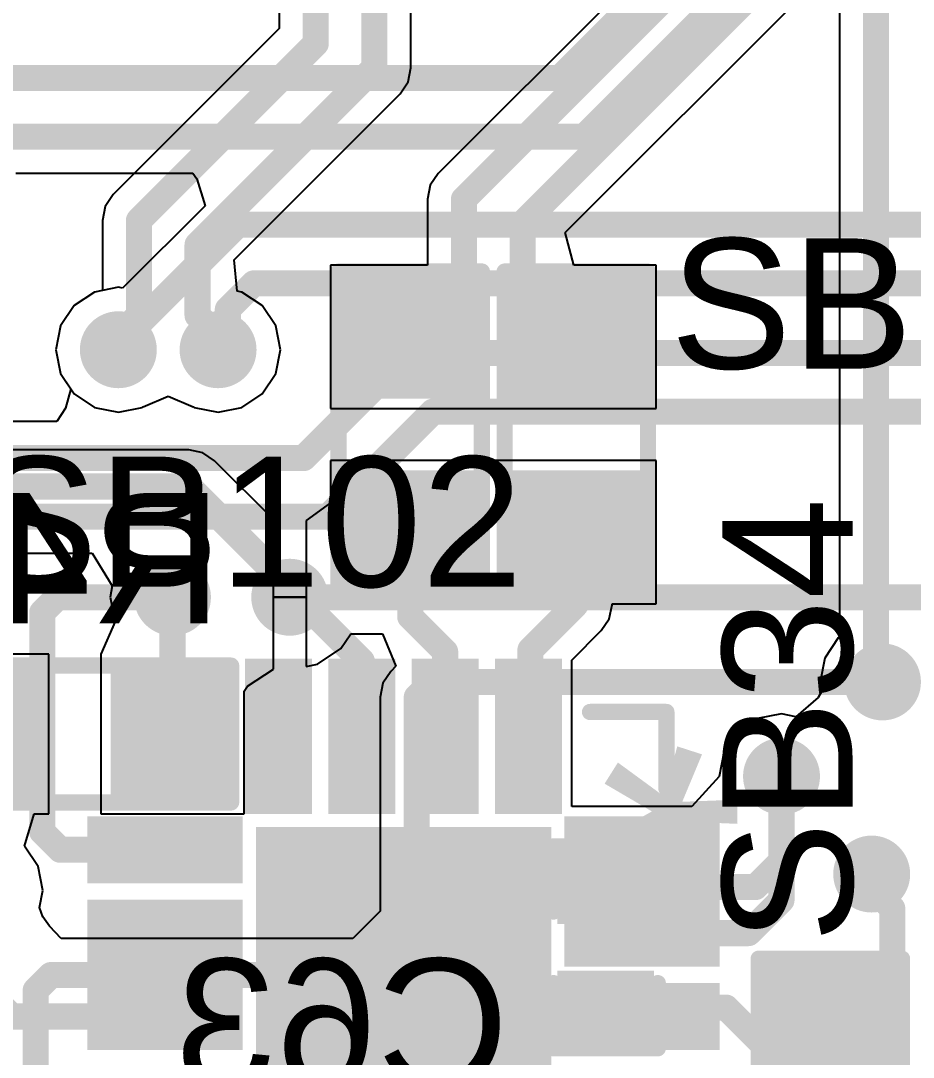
# Model space of a CAD drawing. Header units: millimetres. Extents: x -0.71 to 2.98, y -0.65 to 2.9.
# Drawn here: x 0.1684 to 0.4425, y 0.5657 to 0.884 of the extents above; entities that cross this region are included whole.
import ezdxf

# ---------------------------------------------------------------- set-up
doc = ezdxf.new("R2010")
doc.units = ezdxf.units.MM
doc.header["$MEASUREMENT"] = 0
for name, color, linetype in [('BottomLayer', 5, 'Continuous'), ('BottomOverlay', 54, 'Continuous'), ('BottomPaste', 16, 'Continuous'), ('BottomSolder', 6, 'Continuous'), ('Mechanical2', 216, 'Continuous'), ('TopLayer', 1, 'Continuous'), ('TopOverlay', 2, 'Continuous'), ('TopPaste', 8, 'Continuous'), ('TopSolder', 216, 'Continuous'), ('ViaHoleLayer', 16, 'Continuous')]:
    doc.layers.add(name, color=color, linetype=linetype)
doc.styles.add('Arial', font='', dxfattribs={"height": 0.2})
doc.styles.get('Arial').set_extended_font_data('Arial')

# ---------------------------------------------------------------- blocks, each defined once
blk = doc.blocks.new('RES_0603_B_16')
at = {"layer": 'BottomLayer'}
for points in [[(-0.045, -0.0175), (-0.045, 0.0175), (-0.015, 0.0175), (-0.015, -0.0175)], [(0.015, -0.0175), (0.015, 0.0175), (0.045, 0.0175), (0.045, -0.0175)]]:
    blk.add_hatch(color=5, dxfattribs=at).paths.add_polyline_path(points)
at = {"layer": 'BottomPaste'}
for points in [[(-0.045, -0.0175), (-0.045, 0.0175), (-0.015, 0.0175), (-0.015, -0.0175)], [(0.015, -0.0175), (0.015, 0.0175), (0.045, 0.0175), (0.045, -0.0175)]]:
    blk.add_hatch(color=16, dxfattribs=at).paths.add_polyline_path(points)
at = {"layer": 'BottomSolder'}
for points in [[(-0.049, -0.0215), (-0.049, 0.0215), (-0.011, 0.0215), (-0.011, -0.0215)], [(0.011, -0.0215), (0.011, 0.0215), (0.049, 0.0215), (0.049, -0.0215)]]:
    blk.add_hatch(color=6, dxfattribs=at).paths.add_polyline_path(points)
at = {"layer": 'BottomOverlay', "const_width": 0.005}
for points in [[(0.048, 0.021), (-0.048, 0.021)], [(-0.048, 0.021), (-0.048, -0.021)], [(0.048, 0.021), (0.048, -0.021)], [(0.048, -0.021), (-0.048, -0.021)]]:
    blk.add_lwpolyline(points, dxfattribs=at)
at = {"layer": 'BottomOverlay', "const_width": 0.0025}
for points in [[(-0.04925, 0.021, 1), (-0.04675, 0.021, 1)], [(-0.04925, 0.021, 1), (-0.04675, 0.021, 1)], [(0.04675, 0.021, 1), (0.04925, 0.021, 1)], [(0.04675, 0.021, 1), (0.04925, 0.021, 1)], [(-0.04925, -0.021, 1), (-0.04675, -0.021, 1)], [(-0.04925, -0.021, 1), (-0.04675, -0.021, 1)], [(0.04675, -0.021, 1), (0.04925, -0.021, 1)], [(0.04675, -0.021, 1), (0.04925, -0.021, 1)]]:
    blk.add_lwpolyline(points, format="xyb", close=True, dxfattribs=at)
blk = doc.blocks.new('16_TQFN__4X4__31')
at = {"layer": 'TopLayer'}
for points in [[(-0.044685, 0.0533465), (-0.044685, 0.0931103), (-0.0320866, 0.0931103), (-0.0320866, 0.0533465)], [(-0.0190945, 0.0533465), (-0.0190945, 0.0931103), (-0.006496099999999999, 0.0931103), (-0.006496100000000001, 0.0533465)], [(0.006496099999999999, 0.0533465), (0.006496100000000001, 0.0931103), (0.0190945, 0.0931103), (0.0190945, 0.0533465)], [(0.0320866, 0.0533465), (0.0320866, 0.0931103), (0.044685, 0.0931103), (0.044685, 0.0533465)], [(-0.0931102, 0.0446851), (-0.0533464, 0.0446851), (-0.0533464, 0.0320867), (-0.0931102, 0.0320867)], [(0.0533464, 0.0446851), (0.0931102, 0.0446851), (0.0931102, 0.0320867), (0.0533464, 0.0320867)], [(-0.0413386, 0.0413387), (0.0413386, 0.0413387), (0.0413386, -0.0413385), (-0.0413386, -0.0413385)], [(-0.0931102, 0.0190946), (-0.0533464, 0.0190946), (-0.0533464, 0.0064962), (-0.0931102, 0.0064962)], [(0.0533464, 0.0190946), (0.0931102, 0.0190946), (0.0931102, 0.0064962), (0.0533464, 0.0064962)], [(-0.0931102, -0.006496), (-0.0533464, -0.006496), (-0.0533464, -0.0190944), (-0.0931102, -0.0190944)], [(0.0533464, -0.006496), (0.0931102, -0.006496), (0.0931102, -0.0190944), (0.0533464, -0.0190944)], [(-0.0931102, -0.0320865), (-0.0533464, -0.0320865), (-0.0533464, -0.0446849), (-0.0931102, -0.0446849)], [(0.0533464, -0.0320865), (0.0931102, -0.0320865), (0.0931102, -0.0446849), (0.0533464, -0.0446849)], [(-0.044685, -0.0931101), (-0.044685, -0.0533463), (-0.0320866, -0.0533463), (-0.0320866, -0.0931101)], [(-0.0190945, -0.0931101), (-0.0190945, -0.0533463), (-0.006496099999999999, -0.0533463), (-0.006496100000000001, -0.0931101)], [(0.006496099999999999, -0.0931101), (0.006496100000000001, -0.0533463), (0.0190945, -0.0533463), (0.0190945, -0.0931101)], [(0.0320866, -0.0931101), (0.0320866, -0.0533463), (0.044685, -0.0533463), (0.044685, -0.0931101)]]:
    blk.add_hatch(color=1, dxfattribs=at).paths.add_polyline_path(points)
at = {"layer": 'TopPaste'}
for points in [[(-0.044685, 0.0533465), (-0.044685, 0.0931103), (-0.0320866, 0.0931103), (-0.0320866, 0.0533465)], [(-0.0190945, 0.0533465), (-0.0190945, 0.0931103), (-0.006496099999999999, 0.0931103), (-0.006496100000000001, 0.0533465)], [(0.006496099999999999, 0.0533465), (0.006496100000000001, 0.0931103), (0.0190945, 0.0931103), (0.0190945, 0.0533465)], [(0.0320866, 0.0533465), (0.0320866, 0.0931103), (0.044685, 0.0931103), (0.044685, 0.0533465)], [(-0.0931102, 0.0446851), (-0.0533464, 0.0446851), (-0.0533464, 0.0320867), (-0.0931102, 0.0320867)], [(0.0533464, 0.0446851), (0.0931102, 0.0446851), (0.0931102, 0.0320867), (0.0533464, 0.0320867)], [(-0.0259843, 0.0259844), (0.0259843, 0.0259844), (0.0259843, -0.0259842), (-0.0259843, -0.0259842)], [(-0.0931102, 0.0190946), (-0.0533464, 0.0190946), (-0.0533464, 0.0064962), (-0.0931102, 0.0064962)], [(0.0533464, 0.0190946), (0.0931102, 0.0190946), (0.0931102, 0.0064962), (0.0533464, 0.0064962)], [(-0.0931102, -0.006496), (-0.0533464, -0.006496), (-0.0533464, -0.0190944), (-0.0931102, -0.0190944)], [(0.0533464, -0.006496), (0.0931102, -0.006496), (0.0931102, -0.0190944), (0.0533464, -0.0190944)], [(-0.0931102, -0.0320865), (-0.0533464, -0.0320865), (-0.0533464, -0.0446849), (-0.0931102, -0.0446849)], [(0.0533464, -0.0320865), (0.0931102, -0.0320865), (0.0931102, -0.0446849), (0.0533464, -0.0446849)], [(-0.044685, -0.0931101), (-0.044685, -0.0533463), (-0.0320866, -0.0533463), (-0.0320866, -0.0931101)], [(-0.0190945, -0.0931101), (-0.0190945, -0.0533463), (-0.006496099999999999, -0.0533463), (-0.006496100000000001, -0.0931101)], [(0.006496099999999999, -0.0931101), (0.006496100000000001, -0.0533463), (0.0190945, -0.0533463), (0.0190945, -0.0931101)], [(0.0320866, -0.0931101), (0.0320866, -0.0533463), (0.044685, -0.0533463), (0.044685, -0.0931101)]]:
    blk.add_hatch(color=8, dxfattribs=at).paths.add_polyline_path(points)
at = {"layer": 'TopSolder'}
for points in [[(-0.048685, 0.0493465), (-0.048685, 0.0971103), (-0.0280866, 0.0971103), (-0.0280866, 0.0493465)], [(-0.0230945, 0.0493465), (-0.0230945, 0.0971103), (-0.002496099999999998, 0.0971103), (-0.002496100000000002, 0.0493465)], [(0.002496099999999998, 0.0493465), (0.002496100000000002, 0.0971103), (0.0230945, 0.0971103), (0.0230945, 0.0493465)], [(0.0280866, 0.0493465), (0.0280866, 0.0971103), (0.048685, 0.0971103), (0.048685, 0.0493465)], [(-0.0971102, 0.0486851), (-0.0493464, 0.0486851), (-0.0493464, 0.0280867), (-0.0971102, 0.0280867)], [(0.0493464, 0.0486851), (0.0971102, 0.0486851), (0.0971102, 0.0280867), (0.0493464, 0.0280867)], [(-0.0453386, 0.0453387), (0.0453386, 0.0453387), (0.0453386, -0.0453385), (-0.0453386, -0.0453385)], [(-0.0971102, 0.0230946), (-0.0493464, 0.0230946), (-0.0493464, 0.0024962), (-0.0971102, 0.0024962)], [(0.0493464, 0.0230946), (0.0971102, 0.0230946), (0.0971102, 0.0024962), (0.0493464, 0.0024962)], [(-0.0971102, -0.002496), (-0.0493464, -0.002496), (-0.0493464, -0.0230944), (-0.0971102, -0.0230944)], [(0.0493464, -0.002496), (0.0971102, -0.002496), (0.0971102, -0.0230944), (0.0493464, -0.0230944)], [(-0.0971102, -0.0280865), (-0.0493464, -0.0280865), (-0.0493464, -0.0486849), (-0.0971102, -0.0486849)], [(0.0493464, -0.0280865), (0.0971102, -0.0280865), (0.0971102, -0.0486849), (0.0493464, -0.0486849)], [(-0.048685, -0.0971101), (-0.048685, -0.0493463), (-0.0280866, -0.0493463), (-0.0280866, -0.0971101)], [(-0.0230945, -0.0971101), (-0.0230945, -0.0493463), (-0.002496099999999998, -0.0493463), (-0.002496100000000002, -0.0971101)], [(0.002496099999999998, -0.0971101), (0.002496100000000002, -0.0493463), (0.0230945, -0.0493463), (0.0230945, -0.0971101)], [(0.0280866, -0.0971101), (0.0280866, -0.0493463), (0.048685, -0.0493463), (0.048685, -0.0971101)]]:
    blk.add_hatch(color=216, dxfattribs=at).paths.add_polyline_path(points)
at = {"layer": 'TopOverlay', "const_width": 0.005}
for points in [[(-0.0807087, 0.0807088), (-0.0807087, 0.0572836)], [(-0.0807087, 0.0807088), (-0.0572835, 0.0807088)], [(0.0572835, 0.0807088), (0.0807087, 0.0807088)], [(0.0807087, 0.0807088), (0.0807087, 0.0572836)], [(-0.105, 0.043), (-0.1, 0.038)], [(-0.105, 0.043), (-0.105, 0.033)], [(-0.1, 0.038), (-0.105, 0.033)], [(-0.0807087, -0.0572834), (-0.0807087, -0.0807086)], [(0.0807087, -0.0572834), (0.0807087, -0.0807086)], [(-0.0807087, -0.0807086), (-0.0572835, -0.0807086)], [(0.0572835, -0.0807086), (0.0807087, -0.0807086)]]:
    blk.add_lwpolyline(points, dxfattribs=at)
at = {"layer": 'TopOverlay', "const_width": 0.0025}
for points in [[(-0.0819587, 0.0807088, 1), (-0.0794587, 0.0807088, 1)], [(-0.0819587, 0.0807088, 1), (-0.0794587, 0.0807088, 1)], [(-0.0585335, 0.0807088, 1), (-0.0560335, 0.0807088, 1)], [(0.0560335, 0.0807088, 1), (0.0585335, 0.0807088, 1)], [(0.0794587, 0.0807088, 1), (0.0819587, 0.0807088, 1)], [(0.0794587, 0.0807088, 1), (0.0819587, 0.0807088, 1)], [(-0.0819587, 0.0572836, 1), (-0.0794587, 0.0572836, 1)], [(0.0794587, 0.0572836, 1), (0.0819587, 0.0572836, 1)], [(-0.10625, 0.043, 1), (-0.10375, 0.043, 1)], [(-0.10625, 0.043, 1), (-0.10375, 0.043, 1)], [(-0.10125, 0.038, 1), (-0.09875, 0.038, 1)], [(-0.10125, 0.038, 1), (-0.09875, 0.038, 1)], [(-0.10625, 0.033, 1), (-0.10375, 0.033, 1)], [(-0.10625, 0.033, 1), (-0.10375, 0.033, 1)], [(-0.0819587, -0.0572834, 1), (-0.0794587, -0.0572834, 1)], [(0.0794587, -0.0572834, 1), (0.0819587, -0.0572834, 1)], [(-0.0819587, -0.0807086, 1), (-0.0794587, -0.0807086, 1)], [(-0.0819587, -0.0807086, 1), (-0.0794587, -0.0807086, 1)], [(-0.0585335, -0.0807086, 1), (-0.0560335, -0.0807086, 1)], [(0.0560335, -0.0807086, 1), (0.0585335, -0.0807086, 1)], [(0.0794587, -0.0807086, 1), (0.0819587, -0.0807086, 1)], [(0.0794587, -0.0807086, 1), (0.0819587, -0.0807086, 1)]]:
    blk.add_lwpolyline(points, format="xyb", close=True, dxfattribs=at)
blk = doc.blocks.new('SOLDER_BRIDGE_46')
at = {"layer": 'TopLayer'}
for points in [[(-0.045, -0.0175), (-0.045, 0.0175), (-0.015, 0.0175), (-0.015, -0.0175)], [(0.015, -0.0175), (0.015, 0.0175), (0.045, 0.0175), (0.045, -0.0175)]]:
    blk.add_hatch(color=1, dxfattribs=at).paths.add_polyline_path(points)
at = {"layer": 'TopPaste'}
for points in [[(-0.045, -0.0175), (-0.045, 0.0175), (-0.015, 0.0175), (-0.015, -0.0175)], [(0.015, -0.0175), (0.015, 0.0175), (0.045, 0.0175), (0.045, -0.0175)]]:
    blk.add_hatch(color=8, dxfattribs=at).paths.add_polyline_path(points)
at = {"layer": 'TopSolder'}
for points in [[(-0.049, -0.0215), (-0.049, 0.0215), (-0.011, 0.0215), (-0.011, -0.0215)], [(0.011, -0.0215), (0.011, 0.0215), (0.049, 0.0215), (0.049, -0.0215)]]:
    blk.add_hatch(color=216, dxfattribs=at).paths.add_polyline_path(points)
at = {"layer": 'TopOverlay', "const_width": 0.005}
for points in [[(0.05, 0.022), (-0.05, 0.022)], [(-0.05, -0.022), (-0.05, 0.022)], [(0.05, -0.022), (0.05, 0.022)], [(0.05, -0.022), (-0.05, -0.022)]]:
    blk.add_lwpolyline(points, dxfattribs=at)
at = {"layer": 'TopOverlay', "const_width": 0.0025}
for points in [[(-0.05125, 0.022, 1), (-0.04875, 0.022, 1)], [(-0.05125, 0.022, 1), (-0.04875, 0.022, 1)], [(0.04875, 0.022, 1), (0.05125, 0.022, 1)], [(0.04875, 0.022, 1), (0.05125, 0.022, 1)], [(-0.05125, -0.022, 1), (-0.04875, -0.022, 1)], [(-0.05125, -0.022, 1), (-0.04875, -0.022, 1)], [(0.04875, -0.022, 1), (0.05125, -0.022, 1)], [(0.04875, -0.022, 1), (0.05125, -0.022, 1)]]:
    blk.add_lwpolyline(points, format="xyb", close=True, dxfattribs=at)
blk = doc.blocks.new('SOLDER_BRIDGE_48')
at = {"layer": 'TopLayer'}
for points in [[(-0.045, -0.0175), (-0.045, 0.0175), (-0.015, 0.0175), (-0.015, -0.0175)], [(0.015, -0.0175), (0.015, 0.0175), (0.045, 0.0175), (0.045, -0.0175)]]:
    blk.add_hatch(color=1, dxfattribs=at).paths.add_polyline_path(points)
at = {"layer": 'TopPaste'}
for points in [[(-0.045, -0.0175), (-0.045, 0.0175), (-0.015, 0.0175), (-0.015, -0.0175)], [(0.015, -0.0175), (0.015, 0.0175), (0.045, 0.0175), (0.045, -0.0175)]]:
    blk.add_hatch(color=8, dxfattribs=at).paths.add_polyline_path(points)
at = {"layer": 'TopSolder'}
for points in [[(-0.049, -0.0215), (-0.049, 0.0215), (-0.011, 0.0215), (-0.011, -0.0215)], [(0.011, -0.0215), (0.011, 0.0215), (0.049, 0.0215), (0.049, -0.0215)]]:
    blk.add_hatch(color=216, dxfattribs=at).paths.add_polyline_path(points)
at = {"layer": 'TopOverlay', "const_width": 0.005}
for points in [[(0.05, 0.022), (-0.05, 0.022)], [(-0.05, -0.022), (-0.05, 0.022)], [(0.05, -0.022), (0.05, 0.022)], [(0.05, -0.022), (-0.05, -0.022)]]:
    blk.add_lwpolyline(points, dxfattribs=at)
at = {"layer": 'TopOverlay', "const_width": 0.0025}
for points in [[(-0.05125, 0.022, 1), (-0.04875, 0.022, 1)], [(-0.05125, 0.022, 1), (-0.04875, 0.022, 1)], [(0.04875, 0.022, 1), (0.05125, 0.022, 1)], [(0.04875, 0.022, 1), (0.05125, 0.022, 1)], [(-0.05125, -0.022, 1), (-0.04875, -0.022, 1)], [(-0.05125, -0.022, 1), (-0.04875, -0.022, 1)], [(0.04875, -0.022, 1), (0.05125, -0.022, 1)], [(0.04875, -0.022, 1), (0.05125, -0.022, 1)]]:
    blk.add_lwpolyline(points, format="xyb", close=True, dxfattribs=at)
blk = doc.blocks.new('SOLDER_BRIDGE_267')
at = {"layer": 'TopLayer'}
for points in [[(-0.045, -0.0175), (-0.045, 0.0175), (-0.015, 0.0175), (-0.015, -0.0175)], [(0.015, -0.0175), (0.015, 0.0175), (0.045, 0.0175), (0.045, -0.0175)]]:
    blk.add_hatch(color=1, dxfattribs=at).paths.add_polyline_path(points)
at = {"layer": 'TopPaste'}
for points in [[(-0.045, -0.0175), (-0.045, 0.0175), (-0.015, 0.0175), (-0.015, -0.0175)], [(0.015, -0.0175), (0.015, 0.0175), (0.045, 0.0175), (0.045, -0.0175)]]:
    blk.add_hatch(color=8, dxfattribs=at).paths.add_polyline_path(points)
at = {"layer": 'TopSolder'}
for points in [[(-0.049, -0.0215), (-0.049, 0.0215), (-0.011, 0.0215), (-0.011, -0.0215)], [(0.011, -0.0215), (0.011, 0.0215), (0.049, 0.0215), (0.049, -0.0215)]]:
    blk.add_hatch(color=216, dxfattribs=at).paths.add_polyline_path(points)
at = {"layer": 'TopOverlay', "const_width": 0.005}
for points in [[(-0.05, 0.022), (-0.05, -0.022)], [(-0.05, 0.022), (0.05, 0.022)], [(0.05, 0.022), (0.05, -0.022)], [(-0.05, -0.022), (0.05, -0.022)]]:
    blk.add_lwpolyline(points, dxfattribs=at)
at = {"layer": 'TopOverlay', "const_width": 0.0025}
for points in [[(-0.05125, 0.022, 1), (-0.04875, 0.022, 1)], [(-0.05125, 0.022, 1), (-0.04875, 0.022, 1)], [(0.04875, 0.022, 1), (0.05125, 0.022, 1)], [(0.04875, 0.022, 1), (0.05125, 0.022, 1)], [(-0.05125, -0.022, 1), (-0.04875, -0.022, 1)], [(-0.05125, -0.022, 1), (-0.04875, -0.022, 1)], [(0.04875, -0.022, 1), (0.05125, -0.022, 1)], [(0.04875, -0.022, 1), (0.05125, -0.022, 1)]]:
    blk.add_lwpolyline(points, format="xyb", close=True, dxfattribs=at)
blk = doc.blocks.new('CAP_0402_B_300')
at = {"layer": 'BottomLayer'}
for points in [[(-0.009500000000000001, 0.0125), (-0.009499999999999998, -0.0125), (-0.0275, -0.0125), (-0.0275, 0.0125)], [(0.0275, 0.0125), (0.0275, -0.0125), (0.009500000000000001, -0.0125), (0.009499999999999998, 0.0125)]]:
    blk.add_hatch(color=5, dxfattribs=at).paths.add_polyline_path(points)
at = {"layer": 'BottomPaste'}
for points in [[(-0.009500000000000001, 0.0125), (-0.009499999999999998, -0.0125), (-0.0275, -0.0125), (-0.0275, 0.0125)], [(0.0275, 0.0125), (0.0275, -0.0125), (0.009500000000000001, -0.0125), (0.009499999999999998, 0.0125)]]:
    blk.add_hatch(color=16, dxfattribs=at).paths.add_polyline_path(points)
at = {"layer": 'BottomSolder'}
for points in [[(-0.007137800000000001, 0.0148622), (-0.007137799999999999, -0.0148622), (-0.0298622, -0.0148622), (-0.0298622, 0.0148622)], [(0.0298622, 0.0148622), (0.0298622, -0.0148622), (0.007137800000000001, -0.0148622), (0.007137799999999999, 0.0148622)]]:
    blk.add_hatch(color=6, dxfattribs=at).paths.add_polyline_path(points)
at = {"layer": 'BottomOverlay', "const_width": 0.005}
for points in [[(-0.031, -0.016), (-0.031, 0.016)], [(-0.011, 0.016), (-0.031, 0.016)], [(0.031, 0.016), (0.011, 0.016)], [(0.031, -0.016), (0.031, 0.016)], [(-0.011, -0.016), (-0.031, -0.016)], [(0.031, -0.016), (0.011, -0.016)]]:
    blk.add_lwpolyline(points, dxfattribs=at)
at = {"layer": 'BottomOverlay', "const_width": 0.0025}
for points in [[(-0.03225, 0.016, 1), (-0.02975, 0.016, 1)], [(-0.03225, 0.016, 1), (-0.02975, 0.016, 1)], [(-0.01225, 0.016, 1), (-0.00975, 0.016, 1)], [(0.00975, 0.016, 1), (0.01225, 0.016, 1)], [(0.02975, 0.016, 1), (0.03225, 0.016, 1)], [(0.02975, 0.016, 1), (0.03225, 0.016, 1)], [(-0.03225, -0.016, 1), (-0.02975, -0.016, 1)], [(-0.03225, -0.016, 1), (-0.02975, -0.016, 1)], [(-0.01225, -0.016, 1), (-0.00975, -0.016, 1)], [(0.00975, -0.016, 1), (0.01225, -0.016, 1)], [(0.02975, -0.016, 1), (0.03225, -0.016, 1)], [(0.02975, -0.016, 1), (0.03225, -0.016, 1)]]:
    blk.add_lwpolyline(points, format="xyb", close=True, dxfattribs=at)

msp = doc.modelspace()

# ---------------------------------------------------------------- hatches: boundary and pattern name
at = {"layer": 'BottomLayer'}
h = msp.add_hatch(color=5, dxfattribs=at)
edge = h.paths.add_edge_path()
edge.add_arc((0.1983781, 0.7830001), 0.011811, 0, 360)
h = msp.add_hatch(color=5, dxfattribs=at)
edge = h.paths.add_edge_path()
edge.add_arc((0.2290001, 0.7830001), 0.011811, 0, 360)
h = msp.add_hatch(color=5, dxfattribs=at)
edge = h.paths.add_edge_path()
edge.add_arc((0.215, 0.707), 0.011811, 0, 360)
h = msp.add_hatch(color=5, dxfattribs=at)
edge = h.paths.add_edge_path()
edge.add_arc((0.251, 0.707), 0.011811, 0, 360)
h = msp.add_hatch(color=5, dxfattribs=at)
edge = h.paths.add_edge_path()
edge.add_arc((0.433, 0.681), 0.011811, 0, 360)
h = msp.add_hatch(color=5, dxfattribs=at)
edge = h.paths.add_edge_path()
edge.add_arc((0.402, 0.652), 0.011811, 0, 360)
h = msp.add_hatch(color=5, dxfattribs=at)
edge = h.paths.add_edge_path()
edge.add_arc((0.429689, 0.6220001), 0.011811, 0, 360)
at = {"layer": 'BottomSolder'}
h = msp.add_hatch(color=6, dxfattribs=at)
edge = h.paths.add_edge_path()
edge.add_arc((0.1983781, 0.7830001), 0.0079055, 0, 360)
h = msp.add_hatch(color=6, dxfattribs=at)
edge = h.paths.add_edge_path()
edge.add_arc((0.2290001, 0.7830001), 0.0079055, 0, 360)
h = msp.add_hatch(color=6, dxfattribs=at)
edge = h.paths.add_edge_path()
edge.add_arc((0.215, 0.707), 0.0079055, 0, 360)
h = msp.add_hatch(color=6, dxfattribs=at)
edge = h.paths.add_edge_path()
edge.add_arc((0.251, 0.707), 0.0079055, 0, 360)
h = msp.add_hatch(color=6, dxfattribs=at)
edge = h.paths.add_edge_path()
edge.add_arc((0.433, 0.681), 0.0079055, 0, 360)
h = msp.add_hatch(color=6, dxfattribs=at)
edge = h.paths.add_edge_path()
edge.add_arc((0.402, 0.652), 0.0079055, 0, 360)
h = msp.add_hatch(color=6, dxfattribs=at)
edge = h.paths.add_edge_path()
edge.add_arc((0.429689, 0.6220001), 0.0079055, 0, 360)
at = {"layer": 'TopLayer'}
h = msp.add_hatch(color=1, dxfattribs=at)
edge = h.paths.add_edge_path()
edge.add_arc((0.1983781, 0.7830001), 0.011811, 0, 360)
h = msp.add_hatch(color=1, dxfattribs=at)
edge = h.paths.add_edge_path()
edge.add_arc((0.2290001, 0.7830001), 0.011811, 0, 360)
h = msp.add_hatch(color=1, dxfattribs=at)
edge = h.paths.add_edge_path()
edge.add_arc((0.215, 0.707), 0.011811, 0, 360)
h = msp.add_hatch(color=1, dxfattribs=at)
edge = h.paths.add_edge_path()
edge.add_arc((0.251, 0.707), 0.011811, 0, 360)
h = msp.add_hatch(color=1, dxfattribs=at)
edge = h.paths.add_edge_path()
edge.add_arc((0.433, 0.681), 0.011811, 0, 360)
h = msp.add_hatch(color=1, dxfattribs=at)
edge = h.paths.add_edge_path()
edge.add_arc((0.402, 0.652), 0.011811, 0, 360)
h = msp.add_hatch(color=1, dxfattribs=at)
edge = h.paths.add_edge_path()
edge.add_arc((0.429689, 0.6220001), 0.011811, 0, 360)
at = {"layer": 'TopSolder'}
h = msp.add_hatch(color=216, dxfattribs=at)
edge = h.paths.add_edge_path()
edge.add_arc((0.1983781, 0.7830001), 0.0079055, 0, 360)
h = msp.add_hatch(color=216, dxfattribs=at)
edge = h.paths.add_edge_path()
edge.add_arc((0.2290001, 0.7830001), 0.0079055, 0, 360)
h = msp.add_hatch(color=216, dxfattribs=at)
edge = h.paths.add_edge_path()
edge.add_arc((0.215, 0.707), 0.0079055, 0, 360)
h = msp.add_hatch(color=216, dxfattribs=at)
edge = h.paths.add_edge_path()
edge.add_arc((0.251, 0.707), 0.0079055, 0, 360)
h = msp.add_hatch(color=216, dxfattribs=at)
edge = h.paths.add_edge_path()
edge.add_arc((0.433, 0.681), 0.0079055, 0, 360)
h = msp.add_hatch(color=216, dxfattribs=at)
edge = h.paths.add_edge_path()
edge.add_arc((0.402, 0.652), 0.0079055, 0, 360)
h = msp.add_hatch(color=216, dxfattribs=at)
edge = h.paths.add_edge_path()
edge.add_arc((0.429689, 0.6220001), 0.0079055, 0, 360)
at = {"layer": 'ViaHoleLayer'}
h = msp.add_hatch(color=16, dxfattribs=at)
edge = h.paths.add_edge_path()
edge.add_arc((0.1983781, 0.7830001), 0.0059055, 0, 360)
h = msp.add_hatch(color=16, dxfattribs=at)
edge = h.paths.add_edge_path()
edge.add_arc((0.2290001, 0.7830001), 0.0059055, 0, 360)
h = msp.add_hatch(color=16, dxfattribs=at)
edge = h.paths.add_edge_path()
edge.add_arc((0.215, 0.707), 0.0059055, 0, 360)
h = msp.add_hatch(color=16, dxfattribs=at)
edge = h.paths.add_edge_path()
edge.add_arc((0.251, 0.707), 0.0059055, 0, 360)
h = msp.add_hatch(color=16, dxfattribs=at)
edge = h.paths.add_edge_path()
edge.add_arc((0.433, 0.681), 0.0059055, 0, 360)
h = msp.add_hatch(color=16, dxfattribs=at)
edge = h.paths.add_edge_path()
edge.add_arc((0.402, 0.652), 0.0059055, 0, 360)
h = msp.add_hatch(color=16, dxfattribs=at)
edge = h.paths.add_edge_path()
edge.add_arc((0.429689, 0.6220001), 0.0059055, 0, 360)

# ---------------------------------------------------------------- linework, layer by layer
at = {"layer": 'BottomLayer'}
for p, q in [((0.1669064, 0.83722), (0.2212563, 0.83722)), ((0.2212563, 0.83722), (0.2225288, 0.8354973)), ((0.2225288, 0.8354973), (0.2249887, 0.82722)), ((0.2249887, 0.82722), (0.1996877, 0.8019191)), ((0.1983781, 0.8021796), (0.1910384, 0.8007196)), ((0.1996877, 0.8019191), (0.1983781, 0.8021796)), ((0.1910384, 0.8007196), (0.1848161, 0.7965621)), ((0.1848161, 0.7965621), (0.1806586, 0.7903398)), ((0.1806586, 0.7903398), (0.1791986, 0.7830001)), ((0.1791986, 0.7830001), (0.1806586, 0.7756604)), ((0.1806586, 0.7756604), (0.1838102, 0.7709435)), ((0.1838102, 0.7709435), (0.1821034, 0.7650793)), ((0.1821034, 0.7650793), (0.1795296, 0.7609435)), ((0.1795296, 0.7609435), (0.1219178, 0.7609435)), ((0.1098169, 0.7205125), (0.1902936, 0.7205125)), ((0.1902936, 0.7205125), (0.1965192, 0.7105124)), ((0.1965192, 0.7105124), (0.1958205, 0.707)), ((0.1958205, 0.707), (0.1972805, 0.6996603)), ((0.246, 0.6849027), (0.246, 0.707)), ((0.246, 0.707), (0.256, 0.707)), ((0.256, 0.707), (0.256, 0.6857563)), ((0.1973876, 0.6995), (0.1929999, 0.6894999)), ((0.1972805, 0.6996603), (0.1973876, 0.6995)), ((0.2667249, 0.6912751), (0.2697379, 0.6957845)), ((0.2697379, 0.6957845), (0.2794675, 0.6957845)), ((0.2794675, 0.6957845), (0.2836096, 0.6857845)), ((0.2595102, 0.6864545), (0.2667249, 0.6912751)), ((0.177, 0.6895), (0.133, 0.6895)), ((0.177, 0.6405), (0.177, 0.6895)), ((0.1929999, 0.6894999), (0.193, 0.6894999)), ((0.193, 0.6894999), (0.193, 0.6405)), ((0.2380258, 0.6796827), (0.246, 0.6849027)), ((0.256, 0.6857563), (0.2595102, 0.6864545)), ((0.2836096, 0.6857845), (0.2820694, 0.6842443)), ((0.2820694, 0.6842443), (0.2796382, 0.6806057)), ((0.237, 0.6781266), (0.2380258, 0.6796827)), ((0.237, 0.6405), (0.237, 0.6781266)), ((0.2796382, 0.6806057), (0.2787844, 0.6763137)), ((0.2787844, 0.6763137), (0.2787845, 0.6763132)), ((0.2787845, 0.6763132), (0.2787845, 0.6106457)), ((0.169562, 0.6305619), (0.1724926, 0.6405)), ((0.1724926, 0.6405), (0.177, 0.6405)), ((0.193, 0.6405), (0.237, 0.6405)), ((0.1737195, 0.6243397), (0.169562, 0.6305619)), ((0.1751795, 0.617), (0.1737195, 0.6243397)), ((0.1741259, 0.6117033), (0.1751795, 0.617)), ((0.1752075, 0.6088211), (0.1741259, 0.6117033)), ((0.1772102, 0.6059754), (0.1752075, 0.6088211)), ((0.2787845, 0.6106457), (0.2703543, 0.6022155)), ((0.180772, 0.6022155), (0.1772102, 0.6059754)), ((0.2703543, 0.6022155), (0.180772, 0.6022155))]:
    msp.add_line(p, q, dxfattribs=at)
at = {"layer": 'BottomLayer', "const_width": 0.008}
for points in [[(0.3339797, 0.8664355), (0.3825, 0.9149558)], [(0.3414355, 0.8484355), (0.4005, 0.9075)], [(0.145767, 0.8664355), (0.3339797, 0.8664355)], [(0.1532228, 0.8484355), (0.3414355, 0.8484355)], [(0.1983781, 0.7847483), (0.2350209, 0.8213911)], [(0.2350209, 0.8213911), (0.5053193, 0.8213911)], [(0.2319892, 0.7953827), (0.2399976, 0.8033911)], [(0.2399976, 0.8033911), (0.4978635, 0.8033911)], [(0.2319892, 0.7859892), (0.2319892, 0.7953827)], [(0.2290001, 0.7830001), (0.2319892, 0.7859892)], [(0.1983781, 0.7830001), (0.1983781, 0.7847483)], [(0.2552722, 0.749728), (0.2875443, 0.7820001)], [(0.2875443, 0.7820001), (0.4657876, 0.7820001)], [(0.262728, 0.731728), (0.2950001, 0.7640001)], [(0.2950001, 0.7640001), (0.4583318, 0.7640001)], [(0.1172722, 0.749728), (0.2552722, 0.749728)], [(0.1098164, 0.731728), (0.262728, 0.731728)], [(0.215, 0.665), (0.215, 0.707)], [(0.251, 0.707), (0.458, 0.707)], [(0.29, 0.6763137), (0.2946863, 0.681)], [(0.2946863, 0.681), (0.433, 0.681)], [(0.29, 0.606), (0.29, 0.6763137)], [(0.402, 0.626), (0.402, 0.652)], [(0.394, 0.618), (0.402, 0.626)], [(0.429689, 0.6177728), (0.429689, 0.6220001)], [(0.348, 0.618), (0.394, 0.618)], [(0.429689, 0.6177728), (0.436, 0.6114618)], [(0.436, 0.433), (0.436, 0.6114618)], [(0.275, 0.591), (0.29, 0.606)], [(0.173, 0.5863137), (0.1776863, 0.591)], [(0.1776863, 0.591), (0.275, 0.591)], [(0.173, 0.515), (0.173, 0.5863137)], [(0.348, 0.581), (0.385, 0.581)], [(0.385, 0.581), (0.413, 0.553)]]:
    msp.add_lwpolyline(points, dxfattribs=at)
at = {"layer": 'BottomLayer', "const_width": 0.004}
for points in [[(0.3319797, 0.8664355, 1), (0.3359797, 0.8664355, 1)], [(0.3319797, 0.8664355, 1), (0.3359797, 0.8664355, 1)], [(0.3394355, 0.8484355, 1), (0.3434355, 0.8484355, 1)], [(0.3394355, 0.8484355, 1), (0.3434355, 0.8484355, 1)], [(0.2330209, 0.8213911, 1), (0.2370209, 0.8213911, 1)], [(0.2330209, 0.8213911, 1), (0.2370209, 0.8213911, 1)], [(0.2379976, 0.8033911, 1), (0.2419976, 0.8033911, 1)], [(0.2379976, 0.8033911, 1), (0.2419976, 0.8033911, 1)], [(0.2299892, 0.7953827, 1), (0.2339892, 0.7953827, 1)], [(0.2299892, 0.7953827, 1), (0.2339892, 0.7953827, 1)], [(0.2299892, 0.7859892, 1), (0.2339892, 0.7859892, 1)], [(0.2299892, 0.7859892, 1), (0.2339892, 0.7859892, 1)], [(0.1963781, 0.7847483, 1), (0.2003781, 0.7847483, 1)], [(0.1963781, 0.7847483, 1), (0.2003781, 0.7847483, 1)], [(0.1963781, 0.7830001, 1), (0.2003781, 0.7830001, 1)], [(0.2270001, 0.7830001, 1), (0.2310001, 0.7830001, 1)], [(0.2855443, 0.7820001, 1), (0.2895443, 0.7820001, 1)], [(0.2855443, 0.7820001, 1), (0.2895443, 0.7820001, 1)], [(0.2930001, 0.7640001, 1), (0.2970001, 0.7640001, 1)], [(0.2930001, 0.7640001, 1), (0.2970001, 0.7640001, 1)], [(0.2532722, 0.749728, 1), (0.2572722, 0.749728, 1)], [(0.2532722, 0.749728, 1), (0.2572722, 0.749728, 1)], [(0.260728, 0.731728, 1), (0.264728, 0.731728, 1)], [(0.260728, 0.731728, 1), (0.264728, 0.731728, 1)], [(0.213, 0.707, 1), (0.217, 0.707, 1)], [(0.249, 0.707, 1), (0.253, 0.707, 1)], [(0.2926863, 0.681, 1), (0.2966863, 0.681, 1)], [(0.2926863, 0.681, 1), (0.2966863, 0.681, 1)], [(0.431, 0.681, 1), (0.435, 0.681, 1)], [(0.288, 0.6763137, 1), (0.292, 0.6763137, 1)], [(0.288, 0.6763137, 1), (0.292, 0.6763137, 1)], [(0.213, 0.665, 1), (0.217, 0.665, 1)], [(0.4, 0.652, 1), (0.404, 0.652, 1)], [(0.4, 0.626, 1), (0.404, 0.626, 1)], [(0.4, 0.626, 1), (0.404, 0.626, 1)], [(0.427689, 0.6220001, 1), (0.431689, 0.6220001, 1)], [(0.346, 0.618, 1), (0.35, 0.618, 1)], [(0.392, 0.618, 1), (0.396, 0.618, 1)], [(0.392, 0.618, 1), (0.396, 0.618, 1)], [(0.427689, 0.6177728, 1), (0.431689, 0.6177728, 1)], [(0.427689, 0.6177728, 1), (0.431689, 0.6177728, 1)], [(0.434, 0.6114618, 1), (0.438, 0.6114618, 1)], [(0.434, 0.6114618, 1), (0.438, 0.6114618, 1)], [(0.288, 0.606, 1), (0.292, 0.606, 1)], [(0.288, 0.606, 1), (0.292, 0.606, 1)], [(0.1756863, 0.591, 1), (0.1796863, 0.591, 1)], [(0.1756863, 0.591, 1), (0.1796863, 0.591, 1)], [(0.273, 0.591, 1), (0.277, 0.591, 1)], [(0.273, 0.591, 1), (0.277, 0.591, 1)], [(0.171, 0.5863137, 1), (0.175, 0.5863137, 1)], [(0.171, 0.5863137, 1), (0.175, 0.5863137, 1)], [(0.346, 0.581, 1), (0.35, 0.581, 1)], [(0.383, 0.581, 1), (0.387, 0.581, 1)], [(0.383, 0.581, 1), (0.387, 0.581, 1)]]:
    msp.add_lwpolyline(points, format="xyb", close=True, dxfattribs=at)
at = {"layer": 'Mechanical2', "const_width": 0.01}
msp.add_lwpolyline([(2.9733456, 1.1270623, 1), (-0.5699614, 1.1270623, 1)], format="xyb", close=True, dxfattribs=at)
at = {"layer": 'TopLayer'}
for p, q in [((0.2477845, 0.9497962), (0.2477845, 0.8816456)), ((0.2882155, 0.8695447), (0.2882155, 0.9497962)), ((0.3712845, 0.9118712), (0.2965694, 0.8371562)), ((0.3355914, 0.819), (0.4084303, 0.891839)), ((0.4197845, 0.892202), (0.4197845, 0.6947935)), ((0.2477845, 0.8816456), (0.1967585, 0.8306197)), ((0.2873618, 0.8652522), (0.2882156, 0.8695442)), ((0.2882156, 0.8695442), (0.2882155, 0.8695447)), ((0.2849306, 0.8616136), (0.2873618, 0.8652522)), ((0.2339498, 0.8106328), (0.2849303, 0.8616134)), ((0.2849303, 0.8616134), (0.2849306, 0.8616136)), ((0.2965694, 0.8371562), (0.2941382, 0.8335176)), ((0.2941382, 0.8335176), (0.2932844, 0.8292256)), ((0.1967585, 0.8306197), (0.1943273, 0.8269811)), ((0.2932844, 0.8292256), (0.2932845, 0.8292251)), ((0.2932845, 0.8292251), (0.2932845, 0.809)), ((0.1943273, 0.8269811), (0.1934735, 0.8226891)), ((0.1934735, 0.8226891), (0.1934736, 0.8226886)), ((0.1934736, 0.8226886), (0.1934736, 0.801204)), ((0.3382444, 0.809), (0.3355914, 0.819)), ((0.23491, 0.801004), (0.2339498, 0.8106328)), ((0.2932845, 0.809), (0.2635, 0.809)), ((0.2635, 0.809), (0.2635, 0.765)), ((0.3635, 0.809), (0.3382444, 0.809)), ((0.3635, 0.765), (0.3635, 0.809)), ((0.1910384, 0.8007196), (0.1848161, 0.7965621)), ((0.1934736, 0.801204), (0.1910384, 0.8007196)), ((0.2363398, 0.8007196), (0.23491, 0.801004)), ((0.2425621, 0.7965621), (0.2363398, 0.8007196)), ((0.1848161, 0.7965621), (0.1806586, 0.7903398)), ((0.2467196, 0.7903398), (0.2425621, 0.7965621)), ((0.1806586, 0.7903398), (0.1791986, 0.7830001)), ((0.2481796, 0.7830001), (0.2467196, 0.7903398)), ((0.1791986, 0.7830001), (0.1806586, 0.7756604)), ((0.2467196, 0.7756604), (0.2481796, 0.7830001)), ((0.1806586, 0.7756604), (0.1848161, 0.7694381)), ((0.2425621, 0.7694381), (0.2467196, 0.7756604)), ((0.1848161, 0.7694381), (0.1910384, 0.7652806)), ((0.2060436, 0.7654983), (0.2136891, 0.7687046)), ((0.2136891, 0.7687046), (0.2213346, 0.7654983)), ((0.2363398, 0.7652806), (0.2425621, 0.7694381)), ((0.1910384, 0.7652806), (0.1983781, 0.7638206)), ((0.1983781, 0.7638206), (0.2057178, 0.7652806)), ((0.2057178, 0.7652806), (0.2060436, 0.7654983)), ((0.2213346, 0.7654983), (0.2216604, 0.7652806)), ((0.2216604, 0.7652806), (0.2290001, 0.7638206)), ((0.2290001, 0.7638206), (0.2363398, 0.7652806)), ((0.2635, 0.765), (0.3124998, 0.765)), ((0.3124998, 0.765), (0.3124998, 0.7649998)), ((0.3124998, 0.7649998), (0.3145002, 0.7649998)), ((0.3145002, 0.7649998), (0.3145002, 0.765)), ((0.3145002, 0.765), (0.3635, 0.765)), ((0.2199996, 0.7522155), (0.1530005, 0.7522155)), ((0.2200001, 0.7522156), (0.2199996, 0.7522155)), ((0.2242921, 0.7513618), (0.2200001, 0.7522156)), ((0.2279307, 0.7489306), (0.2242921, 0.7513618)), ((0.246, 0.7308612), (0.2279307, 0.7489306)), ((0.3124998, 0.749), (0.2635, 0.749)), ((0.2635, 0.749), (0.2635, 0.7359911)), ((0.3145002, 0.7490002), (0.3124998, 0.7490002)), ((0.3124998, 0.7490002), (0.3124998, 0.749)), ((0.3145002, 0.749), (0.3145002, 0.7490002)), ((0.3635, 0.749), (0.3145002, 0.749)), ((0.3635, 0.705), (0.3635, 0.749)), ((0.2635, 0.7359911), (0.256, 0.7305536)), ((0.246, 0.707), (0.246, 0.7308612)), ((0.256, 0.7305536), (0.256, 0.707)), ((0.256, 0.707), (0.246, 0.707)), ((0.3491044, 0.7003943), (0.3499581, 0.7046863)), ((0.3499581, 0.7046863), (0.3499581, 0.705)), ((0.3499581, 0.705), (0.3635, 0.705)), ((0.3466732, 0.6967557), (0.3491044, 0.7003943)), ((0.3376226, 0.6877051), (0.3466729, 0.6967555)), ((0.3466729, 0.6967555), (0.3466732, 0.6967557)), ((0.419438, 0.694562), (0.4152805, 0.6883397)), ((0.4197845, 0.6947935), (0.419438, 0.694562)), ((0.3376226, 0.6427474), (0.3376226, 0.6877051)), ((0.4152805, 0.6883397), (0.4138205, 0.681)), ((0.4143905, 0.6781347), (0.4132424, 0.6762219)), ((0.4138205, 0.681), (0.4143905, 0.6781347)), ((0.4132424, 0.6762219), (0.4064132, 0.6703016)), ((0.3946603, 0.6697195), (0.388438, 0.665562)), ((0.402, 0.6711795), (0.3946603, 0.6697195)), ((0.4064132, 0.6703016), (0.402, 0.6711795)), ((0.388438, 0.665562), (0.3842805, 0.6593397)), ((0.3842805, 0.6593397), (0.3828205, 0.6520001)), ((0.3828205, 0.6520001), (0.374465, 0.6427474)), ((0.374465, 0.6427474), (0.3376226, 0.6427474))]:
    msp.add_line(p, q, dxfattribs=at)
at = {"layer": 'TopLayer', "const_width": 0.008}
for points in [[(0.431, 0.683), (0.431, 0.977)], [(0.259, 0.877), (0.259, 0.9574618)], [(0.277, 0.8695442), (0.277, 0.9574618)], [(0.3045, 0.8292256), (0.3825, 0.9072256)], [(0.3225, 0.8217698), (0.4005, 0.8997698)], [(0.2046891, 0.8226891), (0.259, 0.877)], [(0.2226891, 0.8152333), (0.277, 0.8695442)], [(0.3045, 0.801), (0.3045, 0.8292256)], [(0.2046891, 0.7935384), (0.2046891, 0.8226891)], [(0.3225, 0.801), (0.3225, 0.8217698)], [(0.2226891, 0.7935384), (0.2226891, 0.8152333)], [(0.2905, 0.787), (0.3045, 0.801)], [(0.3225, 0.801), (0.3365, 0.787)], [(0.1983781, 0.7872274), (0.2046891, 0.7935384)], [(0.2226891, 0.7935384), (0.2290001, 0.7872274)], [(0.1983781, 0.7830001), (0.1983781, 0.7872274)], [(0.2290001, 0.7830001), (0.2290001, 0.7872274)], [(0.288, 0.787), (0.2905, 0.787)], [(0.3365, 0.787), (0.339, 0.787)], [(0.153, 0.741), (0.2200001, 0.741)], [(0.2200001, 0.741), (0.251, 0.7100001)], [(0.288, 0.701), (0.288, 0.727)], [(0.3387426, 0.7267426), (0.339, 0.727)], [(0.3387426, 0.7046863), (0.3387426, 0.7267426)], [(0.251, 0.707), (0.251, 0.7100001)], [(0.175, 0.7023137), (0.1796863, 0.707)], [(0.1796863, 0.707), (0.215, 0.707)], [(0.251, 0.707), (0.2510015, 0.7069984)], [(0.2554958, 0.7050398), (0.2731423, 0.6873933)], [(0.324911, 0.6908547), (0.3387426, 0.7046863)], [(0.175, 0.635), (0.175, 0.7023137)], [(0.288, 0.701), (0.2987329, 0.6902671)], [(0.2987329, 0.6642907), (0.2987329, 0.6902671)], [(0.324911, 0.6648783), (0.324911, 0.6908547)], [(0.2731423, 0.6642907), (0.2731423, 0.6873933)], [(0.431, 0.683), (0.433, 0.681)], [(0.3243234, 0.6642907), (0.324911, 0.6648783)], [(0.402, 0.614), (0.402, 0.652)], [(0.175, 0.635), (0.1805518, 0.6294482)], [(0.1805518, 0.6294482), (0.2127093, 0.6294482)], [(0.429689, 0.6177728), (0.429689, 0.6220001)], [(0.429689, 0.6177728), (0.436, 0.6114618)], [(0.3918577, 0.6038577), (0.402, 0.614)], [(0.436, 0.5916863), (0.436, 0.6114618)], [(0.3591659, 0.6038577), (0.3918577, 0.6038577)], [(0.4313137, 0.587), (0.436, 0.5916863)], [(0.156, 0.588), (0.1657329, 0.5782671)], [(0.417, 0.576), (0.428, 0.587)], [(0.428, 0.587), (0.4313137, 0.587)], [(0.1657329, 0.5782671), (0.2127093, 0.5782671)]]:
    msp.add_lwpolyline(points, dxfattribs=at)
at = {"layer": 'TopLayer', "const_width": 0.004}
for points in [[(0.257, 0.877, 1), (0.261, 0.877, 1)], [(0.257, 0.877, 1), (0.261, 0.877, 1)], [(0.275, 0.8695442, 1), (0.279, 0.8695442, 1)], [(0.275, 0.8695442, 1), (0.279, 0.8695442, 1)], [(0.3025, 0.8292256, 1), (0.3065, 0.8292256, 1)], [(0.3025, 0.8292256, 1), (0.3065, 0.8292256, 1)], [(0.2026891, 0.8226891, 1), (0.2066891, 0.8226891, 1)], [(0.2026891, 0.8226891, 1), (0.2066891, 0.8226891, 1)], [(0.3205, 0.8217698, 1), (0.3245, 0.8217698, 1)], [(0.3205, 0.8217698, 1), (0.3245, 0.8217698, 1)], [(0.2206891, 0.8152333, 1), (0.2246891, 0.8152333, 1)], [(0.2206891, 0.8152333, 1), (0.2246891, 0.8152333, 1)], [(0.3025, 0.801, 1), (0.3065, 0.801, 1)], [(0.3025, 0.801, 1), (0.3065, 0.801, 1)], [(0.3205, 0.801, 1), (0.3245, 0.801, 1)], [(0.3205, 0.801, 1), (0.3245, 0.801, 1)], [(0.2026891, 0.7935384, 1), (0.2066891, 0.7935384, 1)], [(0.2026891, 0.7935384, 1), (0.2066891, 0.7935384, 1)], [(0.2206891, 0.7935384, 1), (0.2246891, 0.7935384, 1)], [(0.2206891, 0.7935384, 1), (0.2246891, 0.7935384, 1)], [(0.1963781, 0.7872274, 1), (0.2003781, 0.7872274, 1)], [(0.1963781, 0.7872274, 1), (0.2003781, 0.7872274, 1)], [(0.2270001, 0.7872274, 1), (0.2310001, 0.7872274, 1)], [(0.2270001, 0.7872274, 1), (0.2310001, 0.7872274, 1)], [(0.286, 0.787, 1), (0.29, 0.787, 1)], [(0.2885, 0.787, 1), (0.2925, 0.787, 1)], [(0.2885, 0.787, 1), (0.2925, 0.787, 1)], [(0.3345, 0.787, 1), (0.3385, 0.787, 1)], [(0.3345, 0.787, 1), (0.3385, 0.787, 1)], [(0.337, 0.787, 1), (0.341, 0.787, 1)], [(0.1963781, 0.7830001, 1), (0.2003781, 0.7830001, 1)], [(0.2270001, 0.7830001, 1), (0.2310001, 0.7830001, 1)], [(0.2180001, 0.741, 1), (0.2220001, 0.741, 1)], [(0.2180001, 0.741, 1), (0.2220001, 0.741, 1)], [(0.286, 0.727, 1), (0.29, 0.727, 1)], [(0.3367426, 0.7267426, 1), (0.3407426, 0.7267426, 1)], [(0.3367426, 0.7267426, 1), (0.3407426, 0.7267426, 1)], [(0.337, 0.727, 1), (0.341, 0.727, 1)], [(0.249, 0.7100001, 1), (0.253, 0.7100001, 1)], [(0.249, 0.7100001, 1), (0.253, 0.7100001, 1)], [(0.1776863, 0.707, 1), (0.1816863, 0.707, 1)], [(0.1776863, 0.707, 1), (0.1816863, 0.707, 1)], [(0.213, 0.707, 1), (0.217, 0.707, 1)], [(0.249, 0.707, 1), (0.253, 0.707, 1)], [(0.249, 0.707, 1), (0.253, 0.707, 1)], [(0.2490015, 0.7069985, 1), (0.2530015, 0.7069985, 1)], [(0.2490015, 0.7069984, 1), (0.2530015, 0.7069984, 1)], [(0.2534958, 0.7050398, 1), (0.2574958, 0.7050398, 1)], [(0.2534958, 0.7050398, 1), (0.2574958, 0.7050398, 1)], [(0.3367426, 0.7046863, 1), (0.3407426, 0.7046863, 1)], [(0.3367426, 0.7046863, 1), (0.3407426, 0.7046863, 1)], [(0.173, 0.7023137, 1), (0.177, 0.7023137, 1)], [(0.173, 0.7023137, 1), (0.177, 0.7023137, 1)], [(0.286, 0.701, 1), (0.29, 0.701, 1)], [(0.286, 0.701, 1), (0.29, 0.701, 1)], [(0.2967329, 0.6902671, 1), (0.3007329, 0.6902671, 1)], [(0.2967329, 0.6902671, 1), (0.3007329, 0.6902671, 1)], [(0.322911, 0.6908547, 1), (0.326911, 0.6908547, 1)], [(0.322911, 0.6908547, 1), (0.326911, 0.6908547, 1)], [(0.2711423, 0.6873933, 1), (0.2751423, 0.6873933, 1)], [(0.2711423, 0.6873933, 1), (0.2751423, 0.6873933, 1)], [(0.429, 0.683, 1), (0.433, 0.683, 1)], [(0.429, 0.683, 1), (0.433, 0.683, 1)], [(0.431, 0.681, 1), (0.435, 0.681, 1)], [(0.322911, 0.6648783, 1), (0.326911, 0.6648783, 1)], [(0.322911, 0.6648783, 1), (0.326911, 0.6648783, 1)], [(0.2711423, 0.6642907, 1), (0.2751423, 0.6642907, 1)], [(0.2967329, 0.6642907, 1), (0.3007329, 0.6642907, 1)], [(0.3223234, 0.6642907, 1), (0.3263234, 0.6642907, 1)], [(0.4, 0.652, 1), (0.404, 0.652, 1)], [(0.173, 0.635, 1), (0.177, 0.635, 1)], [(0.173, 0.635, 1), (0.177, 0.635, 1)], [(0.1785518, 0.6294482, 1), (0.1825518, 0.6294482, 1)], [(0.1785518, 0.6294482, 1), (0.1825518, 0.6294482, 1)], [(0.2107093, 0.6294482, 1), (0.2147093, 0.6294482, 1)], [(0.427689, 0.6220001, 1), (0.431689, 0.6220001, 1)], [(0.427689, 0.6177728, 1), (0.431689, 0.6177728, 1)], [(0.427689, 0.6177728, 1), (0.431689, 0.6177728, 1)], [(0.4, 0.614, 1), (0.404, 0.614, 1)], [(0.4, 0.614, 1), (0.404, 0.614, 1)], [(0.434, 0.6114618, 1), (0.438, 0.6114618, 1)], [(0.434, 0.6114618, 1), (0.438, 0.6114618, 1)], [(0.3571659, 0.6038577, 1), (0.3611659, 0.6038577, 1)], [(0.3898577, 0.6038577, 1), (0.3938577, 0.6038577, 1)], [(0.3898577, 0.6038577, 1), (0.3938577, 0.6038577, 1)], [(0.434, 0.5916863, 1), (0.438, 0.5916863, 1)], [(0.434, 0.5916863, 1), (0.438, 0.5916863, 1)], [(0.426, 0.587, 1), (0.43, 0.587, 1)], [(0.426, 0.587, 1), (0.43, 0.587, 1)], [(0.4293137, 0.587, 1), (0.4333137, 0.587, 1)], [(0.4293137, 0.587, 1), (0.4333137, 0.587, 1)], [(0.1637329, 0.5782671, 1), (0.1677329, 0.5782671, 1)], [(0.1637329, 0.5782671, 1), (0.1677329, 0.5782671, 1)], [(0.2107093, 0.5782671, 1), (0.2147093, 0.5782671, 1)], [(0.415, 0.576, 1), (0.419, 0.576, 1)]]:
    msp.add_lwpolyline(points, format="xyb", close=True, dxfattribs=at)
at = {"layer": 'TopLayer', "const_width": 0.008}
msp.add_lwpolyline([(0.2554958, 0.7050398, -0.1569753762501344), (0.2510015, 0.7069985)], format="xyb", dxfattribs=at)

# ---------------------------------------------------------------- block references
for name, p, rotation in [('SOLDER_BRIDGE_46', (0.288, 0.757), 270), ('SOLDER_BRIDGE_48', (0.339, 0.757), 270), ('RES_0603_B_16', (0.185, 0.665), 180), ('16_TQFN__4X4__31', (0.2859377, 0.5910624), 90), ('CAP_0402_B_300', (0.348, 0.5995), 270), ('SOLDER_BRIDGE_267', (0.417, 0.546), 90)]:
    msp.add_blockref(name, p, dxfattribs=dict(rotation=rotation))

# ---------------------------------------------------------------- texts
at = {"layer": 'BottomOverlay', "style": 'Arial', "text_generation_flag": 2}
for s, p in [('R45', (0.2303161, 0.6990065)), ('C63', (0.3183161, 0.5560065))]:
    msp.add_text(s, height=0.04, dxfattribs=at).set_placement(p)
at = {"layer": 'BottomOverlay', "style": 'Arial'}
msp.add_text('*', height=0.08, rotation=270, dxfattribs=at).set_placement((0.3083862, 0.6630109))
at = {"layer": 'TopOverlay', "style": 'Arial'}
for s, p in [('SB100', (0.3678125, 0.777198)), ('SB102', (0.154831, 0.710198))]:
    msp.add_text(s, height=0.04, dxfattribs=at).set_placement(p)
msp.add_text('SB34', height=0.04, rotation=90, dxfattribs=at).set_placement((0.4238019, 0.6008164))

doc.saveas('drawing.dxf')
